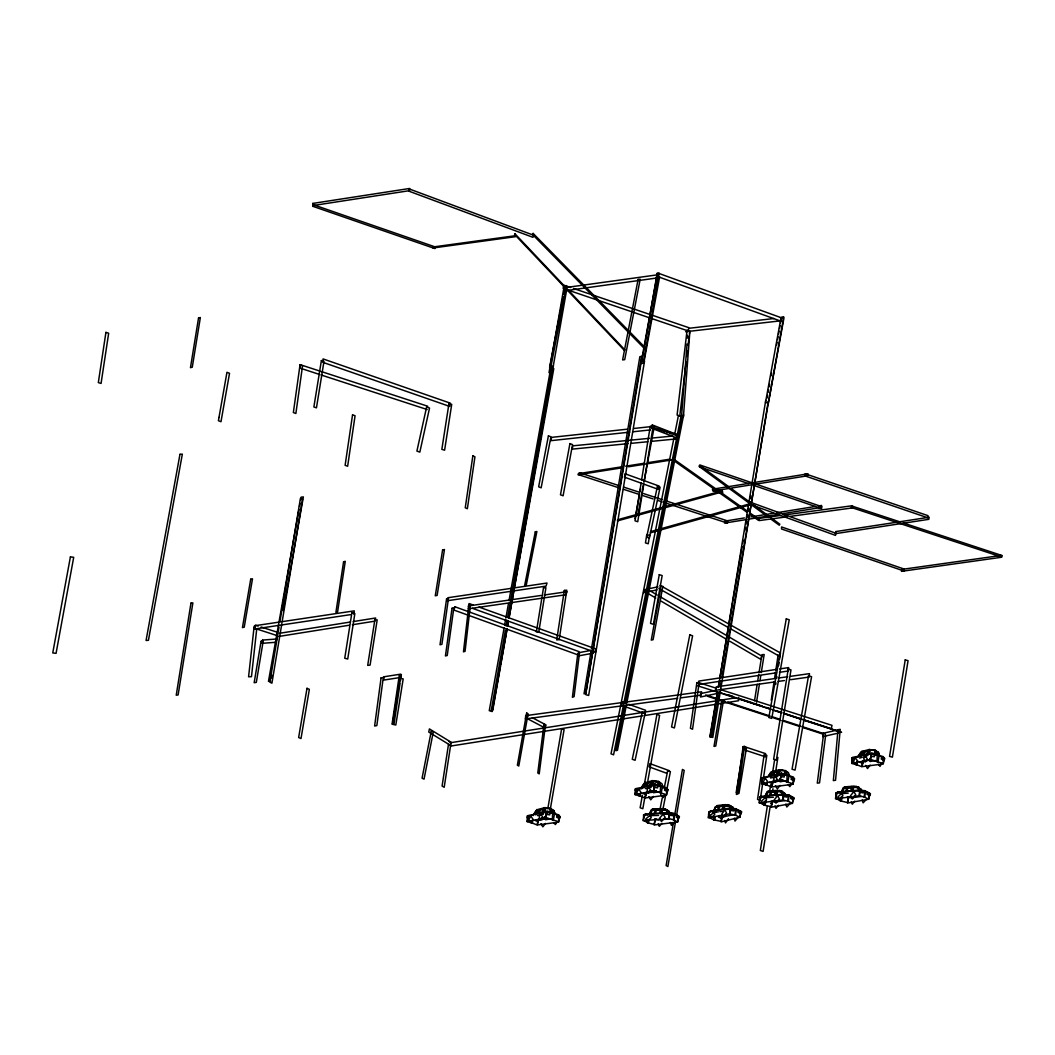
<?xml version="1.0" encoding="UTF-8"?>
<svg xmlns="http://www.w3.org/2000/svg" width="1055" height="1055" viewBox="0 0 1055 1055"><rect width="100%" height="100%" fill="white"/><g stroke="black" fill="none" stroke-linecap="round" stroke-linejoin="round"><path stroke-width="1.5" d="M738.737 697.329L738.632 700.718L644.209 715.593M793.215 781.069L793.109 783.773L786.832 781.94L787.096 775.174L793.373 777.008L793.294 779.038M883.431 758.743L883.246 763.477L876.982 761.644L877.246 754.879L883.51 756.712M558.741 818.957L558.623 821.66L552.358 819.775L552.649 813.023L558.913 814.908L558.82 816.939M666.628 791.962L666.509 794.666L660.245 792.78L660.536 786.028L666.8 787.914L666.707 789.944M687.029 343.996L681.49 417.305L683.429 416.699L689.851 331.666M687.478 338.127L687.702 335.2M312.966 204.617L312.821 206.305L434.845 248.558L434.99 246.87L314.324 205.092M254.15 626.248L248.584 676.796L251.472 676.664L256.668 629.492M686.106 362.116L679.802 415.855L677.086 415.037L687.069 330.202L689.772 331.006L689.442 333.828M686.779 356.458L687.438 350.801M688.111 345.143L689.1 336.664M823.428 735.216L817.282 783.14L819.537 782.876L825.683 734.953M762.501 778.142L761.75 783.799L766.853 785.025L767.143 782.77M852.638 757.859L851.899 763.504L856.99 764.743L857.517 760.787M525.311 718.969L525.746 715.633L695.72 692.568M528.028 816.082L527.263 821.726L532.353 823.006L532.656 820.737M635.914 789.087L635.15 794.731L640.24 796.011L640.556 793.742M713.945 817.071L713.562 819.827L721.304 821.397L721.989 816.57M760.418 798.78L762.62 783.825M763.504 777.838L766.814 755.393L764.163 754.51L757.543 799.387L760.193 800.283M400.135 682.783L394.082 723.625L392.064 724.099L399.331 675.095L401.348 674.62L400.86 677.89M400.386 681.148L400.623 679.512M764.413 802.314L764.005 805.071L771.376 806.719L772.102 801.892M840.73 798.147L840.308 800.903L847.679 802.538L848.405 797.712M771.245 700.283L774.106 681.504M774.581 678.365L775.531 672.101M775.768 670.545L778.142 654.891M775.728 684.458L775.966 682.888M776.678 678.194L776.915 676.624M778.577 665.679L779.052 662.54M779.526 659.415L780.238 654.72M448.481 744.421L442.085 786.041L444.195 787.281L450.577 745.661M353.794 614.155L354.295 610.858L254.796 625.747L254.281 629.057L350.471 614.656M767.236 806.627L760.338 850.488L763.108 851.385L770.005 807.523M769.702 790.973L770.691 784.709M772.656 772.181L774.634 759.653M772.471 791.87L772.959 788.731M775.926 769.939L777.891 757.411M777.627 776.665L778.643 770.137L784.854 770.809L784.247 774.726M867.962 755.077L868.793 749.854L875.004 750.514L874.384 754.431M725.418 815.014L725.154 816.662L719.009 815.581M647.875 820.012L647.427 822.768L654.377 824.469L655.142 819.656M754.523 700.744L757.16 684.313M757.688 681.016L758.743 674.448M759.007 672.8L761.908 654.72L764.176 654.509L761.275 672.589M756.527 702.182L759.429 684.088M759.956 680.805L760.747 675.873M543.167 814.486L544.209 808.011L550.42 808.684L549.787 812.574M641.137 482.953L635.031 520.814L637.734 521.737L643.84 483.863M641.638 479.788L650.289 426.154L652.992 427.077L644.341 480.711M651.054 787.492L652.096 781.017L658.307 781.689L657.687 785.579M678.471 816.57L677.587 821.937L673.433 819.656L674.303 814.289L669.543 813.102L669.252 818.693L674.119 819.92L674.396 814.328L677.086 815.818M591.196 650.513L584.022 693.847L585.802 693.372L592.976 650.025M591.473 648.904L639.844 356.722L641.625 356.247L593.24 648.429M655.063 819.155L654.1 824.997L677.692 822.003L678.655 816.161L677.086 816.372M717.637 691.671L710.226 736.469L712.771 737.471L751.081 505.437M718.429 686.871L719.484 680.462M719.747 678.866L765.719 400.425M751.608 502.233L768.264 401.414M279.034 627.066L269.869 682.203L271.926 683.178L281.87 623.452M280.05 620.933L300.424 498.408L302.495 499.397L282.12 621.923M721.145 491.129L720.947 492.276L617.452 520.893L617.65 519.733L719.998 491.445M717.4 692.251L709.804 737.036L711.716 736.601L719.312 691.816M718.218 687.451L719.299 681.055M719.563 679.46L732.592 602.682M732.856 601.086L738.012 570.702M738.289 569.093L740.188 557.897M740.452 556.302L742.087 546.701M742.628 543.51L743.168 540.305M744.79 530.718L745.331 527.513M745.885 524.309L746.426 521.117M746.966 517.913L747.507 514.721M748.048 511.517L748.588 508.325M749.129 505.121L749.683 501.916M750.224 498.725L750.764 495.52M720.13 687.016L721.211 680.62M721.752 677.415L768.686 400.715M299.686 367.997L300.253 364.687L320.087 371.149M673.196 823.889L666.127 865.548L667.894 866.524L675.503 821.674M674.831 814.275L682.44 769.425L684.207 770.414L676.585 815.264M869.505 794.85L868.766 799.215L847.416 803.066L848.405 797.237L849.829 796.987M322.698 361.113L323.081 358.924L450.287 403.142L449.72 406.426L322.514 362.208M547.796 808.697L561.669 728.688L564.082 729.691L550.209 809.699M722.068 816.108L721.053 821.924L740.003 817.229L740.768 812.851M869.28 795.404L868.621 799.149L864.058 796.881L864.995 791.527L869.557 793.795M549.009 372.692L563.528 289.795L566.522 290.587L508.972 618.401M505.385 630.349L491.208 710.648L492.777 710.173L506.941 629.875M506.136 626.05L507.152 620.314M507.653 617.452L551.936 366.52L553.506 366.045M507.706 625.575L508.457 621.276M870.85 756.725L870.388 759.323L877.971 761.974L879.105 755.486L871.536 752.835L871.193 754.787M298.987 509.433L268.458 681.398L270.673 681.161M299.528 506.36L300.068 503.301M300.622 500.228L301.163 497.156L303.378 496.918L283.215 610.542M271.227 678.088L271.768 675.029M677.442 435.583L676.848 438.88L652.438 441.267M504.132 627.804L489.256 710.661L492.223 711.558L494.017 701.562M504.646 624.942L505.662 619.232M505.925 617.795L508.484 603.513M508.998 600.651L550.816 367.786L553.77 368.683L509.143 617.267M494.268 700.138L496.061 690.128M496.325 688.704L500.426 665.85M500.677 664.413L507.099 628.701M507.613 625.839L508.378 621.553M642.376 795.312L640.134 807.761L642.825 808.697L645.053 796.261M644.618 782.863L656.922 714.406L659.612 715.356L647.862 780.7M767.117 397.986L767.618 395.203M768.106 392.42L768.607 389.638M769.108 386.855L769.609 384.073M771.1 375.725L771.601 372.943M776.572 345.117L777.073 342.334M777.575 339.552L778.076 336.769M778.564 333.987L779.065 331.204M779.566 328.422L780.067 325.639M780.555 322.856L781.557 317.291L783.746 316.988L768.818 400.465M660.667 588.545L651.265 640.134L653.111 639.673L662.843 586.303L660.997 586.765M640.992 363.302L657.054 275.79M644.117 361.351L659.639 276.753M646.253 792.714L645.897 794.666L642.904 793.413M635.018 518.651L639.501 494.571M640.055 491.551L640.622 488.544M637.748 515.394L643.339 485.287M643.906 482.267L653.981 428.079M740.505 813.418L739.819 817.15L734.887 814.908L735.863 809.567L740.808 811.809M653.784 429.543L654.403 426.246L633.844 428.475M563.133 296.89L549.576 367.285L550.895 366.824L566.535 285.589L565.216 286.05L563.647 294.174M773.091 781.096L771.944 786.951L793.109 784.261L794.244 778.405L792.833 778.59M863.227 760.8L862.093 766.655L883.259 763.965L884.393 758.123L882.982 758.294M538.604 819.115L537.443 824.944L558.623 822.148L559.783 816.306L558.372 816.504M624.679 705.993L615.856 750.712L617.478 750.263L683.653 414.905M625.312 702.801L682.031 415.353M646.491 792.12L645.344 797.949L666.523 795.154L667.67 789.311L666.259 789.509M776.018 800.508L775.689 802.143L771.086 801.246M673.908 438.168L611.016 753.811L613.575 754.826L680.95 416.659L678.391 415.63L674.87 433.341M660.087 808.842L662.25 797.936M664.426 787.03L667.683 770.678L670.4 771.64L667.142 788.006M662.804 809.818L665.507 796.182M593.2 653.15L593.86 649.88M525.825 717.835L526.55 714.657L528.489 715.686M565.77 288.582L565.256 290.732L656.381 278.072L657.146 274.867L566.021 287.514M468.249 606.836L469.066 603.539L473.299 605.056M766.642 782.599L766.062 784.775L771.442 786.938L772.88 781.504M856.779 762.317L856.198 764.479L861.579 766.642L863.03 761.209M532.155 820.579L531.562 822.742L536.942 824.931L538.406 819.524M640.042 793.571L639.449 795.747L644.829 797.936L646.293 792.529M709.197 814.566L708.459 817.216L714.552 820.144L715.29 817.506M672.958 458.688L672.655 459.795L628.49 466.785M644.618 815.555L643.326 820.157L648.284 823.098L649.023 820.46M766.22 800.785L764.928 805.4L759.376 802.459L761.235 795.852L764.005 797.329M842.536 796.604L841.231 801.233L835.692 798.279L837.538 791.685L840.321 793.149M660.799 814.012L662.87 808.631L652.583 808.934L649.999 815.66L658.557 815.41M766.128 796.406L768.304 791.026L777.786 790.38L775.61 795.76M842.444 792.239L844.62 786.859L854.102 786.199L851.926 791.58M769.992 776.994L772.26 771.614L779.513 769.688L776.678 776.427L770.625 778.023M860.128 756.712L861.83 752.663M867.381 754.787L869.663 749.393L862.397 751.318M780.199 654.113L779.315 656.184L731.141 629.123M715.303 809.633L714.169 812.324L718.468 811.823M723.334 809.976L725.616 804.596L717.004 805.585M646.847 588.967L645.528 592.053L655.775 598.027M535.518 814.882L537.813 809.528L545.079 807.55L542.217 814.249L537.377 815.568M643.418 787.887L645.7 782.533L652.966 780.555L650.104 787.254L645.264 788.573M779.843 779.698L779.091 781.096L776.269 779.975L777.495 780.871M869.228 760.8L869.993 759.402M545.369 817.678L544.604 819.076L541.795 817.942M653.256 790.683L652.491 792.081L649.682 790.947M716.556 805.888L713.628 811.163L716.055 811.968M791.514 783.786L789.879 786.661L788.125 784.538M881.65 763.49L880.028 766.365L878.261 764.242M557.027 821.7L555.392 824.575L553.638 822.465M664.914 794.705L663.279 797.58L660.654 794.415M764.756 796.525L767.842 791.329M841.072 792.345L844.158 787.149M768.396 776.44L770.651 772.708L771.706 772.656M857.781 757.398L860.788 752.426L861.843 752.36M533.184 815.594L536.204 810.609L538.301 810.517M648.878 814.355L652.122 809.225M713.47 812.864L715.303 809.989M717.136 807.128L718.046 805.69M765.719 796.855L766.655 795.43M768.515 792.595L769.451 791.171M842.035 792.674L842.958 791.263M844.831 788.415L845.754 787.004M650.038 814.737L650.988 813.326M652.874 810.517L653.823 809.119M771.456 771.574L767.447 777.324M537.008 809.462L532.986 815.212M857.596 757.028L861.592 751.279L864.111 751.833M640.873 788.217L644.895 782.467L647.414 783.061M728.53 818.693L725.524 822.9L724.706 820.487M780.027 785.421L777.364 788.876L775.451 785.685M870.164 765.126L867.5 768.581L865.601 765.389M545.527 823.388L542.85 826.843L540.964 823.678M653.427 796.393L650.737 799.848L648.851 796.683M778.485 805.321L775.979 808.394L775.003 805.915M854.787 801.141L852.282 804.227L851.319 801.747M544.96 816.504L543.009 818.865L541.769 818.047M738.553 816.873L734.992 821.067L734.293 818.245M662.078 823.335L659.322 826.316L658.215 823.784M790.657 802.934L786.806 807.022L785.87 804.121M866.973 798.767L863.122 802.855L862.186 799.941M675.556 821.449L671.442 825.419L670.294 822.438M721.871 816.61L723.163 816.029M724.455 815.449L725.735 814.869M708.96 812.403L712.824 810.675L715.62 810.952M531.68 815.238L527.276 817.15M635.176 790.155L642.337 788.151M761.763 779.21L766.154 777.35M851.899 758.927L856.291 757.055M771.904 801.906L773.341 801.391M848.22 797.738L849.644 797.211M759.837 797.633L764.15 796.063M836.153 793.452L840.453 791.896L843.697 792.239M643.761 815.317L648.456 813.919L651.436 814.275M654.878 819.656L656.434 819.181M859.561 758.057L861.975 757.411M863.188 757.094L866.814 756.132M724.587 815.475L725.853 815.159M739.753 811.717L741.019 811.4M644.354 783.496L652.069 781.755L658.65 781.9L657.107 782.243M536.468 810.491L544.182 808.75M549.985 809.066L550.763 808.895M862.08 752.07L868.766 750.606M770.915 772.59L778.63 770.902M657.964 586.817L644.565 589.666L643.576 592.725L656.975 589.877M700.494 693.623L715.778 690.392M718.139 693.28L700.507 696.999L700.507 694.744M732.777 808.631L733.805 808.42L727.818 804.622L723.717 805.479M661.96 785.738L662.672 785.593L662.896 788.191M553.361 812.864L554.772 812.587M730.456 807.431L732.856 806.943L733.067 810.069M726.209 816.227L733.383 814.763M877.958 754.642L879.369 754.351M788.52 774.792L789.232 774.647M638.75 793.795L634.991 794.521L635.849 788.586L654.628 784.986L653.77 790.92L640.003 793.558M529.61 821.041L527.104 821.515L527.962 815.581L546.741 811.981L545.87 817.915L530.85 820.79M732.513 809.053L735.045 808.565L741.269 812.521L740.425 812.68M590.774 650.46L578.417 652.755L577.758 656.025L591.143 653.533M855.486 762.607L851.728 763.306L852.572 757.358L871.325 753.89L870.481 759.837L856.726 762.383M765.337 782.902L761.591 783.588L762.435 777.654L781.188 774.185L780.344 780.133L766.589 782.665M722.517 815.159L708.287 817.783L709.013 811.862L730.363 807.945L729.638 813.853L723.941 814.908M645.278 793.518L649.221 792.793M650.526 792.556L651.832 792.318L649.801 790.63M537.391 820.513L542.639 819.55M773.513 801.154L772.102 801.418L771.1 807.246L792.45 803.396L793.452 797.554L792.028 797.817M868.331 793.637L869.755 793.386M862.014 762.198L865.944 761.499M771.878 782.494L777.113 781.557M653.454 792.753L659.243 791.751M552.279 810.675L553.73 810.425L553.941 813.55M551.343 818.746L545.554 819.748L545.356 816.623M876.876 752.439L878.314 752.202L878.538 755.327M786.727 772.735L788.177 772.497M875.967 760.51L870.177 761.486L869.966 758.36M785.83 780.806L780.041 781.781L779.816 778.656M650.078 782.217L651.238 782.019M655.564 781.307L659.797 783.509M539.883 809.594L542.191 809.211M545.659 808.631L548.534 808.156L550.789 809.713M553.295 812.205L554.152 812.06M725.115 521.078L744.408 517.952M750.844 516.91L773.355 513.271M776.572 512.743L815.172 506.492M818.39 505.978L821.608 505.45L821.014 507.481L782.414 513.719M724.521 523.095L747.032 519.456M750.25 518.928L779.197 514.247M864.467 751.371L865.628 751.186M774.33 771.667L775.478 771.482M279.456 633.303L349.996 622.081M353.214 621.566L375.659 617.993L374.815 621.171L352.37 624.745M278.612 636.481L349.165 625.246M869.083 750.633L873.118 749.986M877.892 753.982L878.749 753.837M780.093 770.73L782.981 770.269M622.49 466.692L578.325 473.695L578.021 474.79L622.186 467.787M625.641 466.191L644.565 463.198M647.73 462.697L669.806 459.189M642.719 712.442L450.656 742.694L450.538 746.083L642.601 715.844M644.315 712.191L735.546 697.83M728.675 805.994L730.983 805.651L716.121 806.798L719.233 806.877M776.665 669.384L698.819 681.082L698.647 684.471L776.493 672.774M779.658 668.936L788.639 667.578L788.467 670.98L779.487 672.325M784.313 794.441L785.474 794.27L779.856 790.419L777.548 790.762M860.629 790.261L861.79 790.09L856.172 786.252L852.704 786.753M771.179 791.698L772.919 791.435M847.495 787.518L849.235 787.267M540.964 595.468L469.37 605.807L468.262 608.827L565.889 594.743L566.997 591.71L544.222 595.007M775.28 678.497L716.226 686.858L716.015 690.247L775.069 681.886M778.392 678.048L787.716 676.73M790.815 676.295L809.462 673.644L809.251 677.033L790.604 679.684M778.181 681.438L784.393 680.554M783.179 792.964L784.538 792.767M859.495 788.784L860.854 788.599M776.823 801.747L784.986 800.613M853.139 797.567L861.289 796.446M780.885 515.433L759.112 518.387L759.125 520.59L787.122 516.792M783.997 515.011L852.427 505.714L852.44 507.917L790.235 516.37M697.184 692.37L701.575 691.777L701.14 695.113L696.735 695.707M526.775 718.771L677.692 698.291M680.62 697.896L695.271 695.904M647.902 791.936L649.313 791.751M650.724 791.567L653.546 791.184M654.97 790.999L656.381 790.815M542.837 818.561L545.659 818.179M851.227 796.802L835.494 798.846L836.219 792.912L859.812 789.852L859.1 795.787L852.796 796.604M866.05 760.444L870.283 759.917M775.913 780.74L780.133 780.199M781.544 780.027L782.955 779.843M782.981 795.285L783.971 795.167L781.966 791.448L785.448 795.154M785.949 794.929L787.914 794.692L793.808 798.714L792.819 798.833M862.252 790.749L864.23 790.512L870.111 794.534L869.135 794.652M689.719 328.197L773.974 318.518M780.449 317.779L783.694 317.397M779.592 320.944L685.605 331.745M719.906 811.651L722.767 811.321M626.987 429.214L551.607 437.363L551 440.66L629.795 432.128M633.224 431.759L650.355 429.913M767.473 792.239L782.81 791.461L780.265 791.725M843.776 788.059L859.126 787.294L856.581 787.544M649.55 438.313L572.839 445.83L572.258 449.127L628.042 443.654M653.032 437.97L672.787 436.031M631.523 443.311L647.796 441.728M668.699 812.68L669.978 812.561L664.795 808.684L655.208 809.607M753.995 704.028L756.264 703.817M667.578 811.176L669.094 811.044M661.867 819.564L669.411 818.917M660.219 819.26L643.115 820.711L643.827 814.777L669.503 812.601L668.778 818.535L663.648 818.97M782.414 795.351L783.931 795.233L781.122 791.158L775.425 791.593L778.247 795.681M664.94 813.946L666.193 813.853M667.644 813.748L669.912 814.631M765.587 797.751L773.486 797.211M841.903 793.584L848.22 793.149M677.996 817.427L679.117 817.348L673.604 813.273L668.013 813.642L670.228 815.264M651.805 810.135L667.512 809.739L666.127 809.818M646.188 783.522L644.091 783.614L641.071 788.599L642.126 788.56M733.093 809.238L736.931 809.172L724.759 809.343L727.66 809.317M666.18 813.563L662.975 813.603L675.226 813.906L669.279 813.616M782.731 795.193L784.116 795.219M853.732 791.065L865.984 791.131L863.201 791.092M777.416 795.233L789.668 795.312L786.898 795.259M870.744 754.299L867.83 754.061L878.657 755.024L876.309 754.787M780.608 774.594L777.68 774.357L788.52 775.319L786.16 775.082M654.047 785.448L651.12 785.184L661.947 786.173L659.599 785.949M546.147 812.442L543.233 812.179L554.06 813.168L551.712 812.943M658.755 785.672L661.116 785.896L667.564 789.799M550.855 812.667L553.229 812.891L559.664 816.794L558.491 816.689M875.452 754.51L877.813 754.76L884.275 758.611L883.101 758.479M785.316 774.805L787.676 775.043L794.138 778.893L792.951 778.775M714.156 690.55L716.108 690.788M783.008 774.937L779.988 774.555L779.5 769.913L785.527 770.664L786.028 775.319M714.09 489.494L712.428 489.217L712.824 490.944L722.754 492.632L722.372 490.905L717.4 490.061M709.224 811.994L708.512 814.262L709.738 814.486M847.402 797.066L852.005 797.962M836.971 793.162L835.837 792.938L836.298 795.43M761.222 797.448L759.534 797.105L759.982 799.598M654.575 819.076L659.151 820.052M763.2 778.405L761.618 778.049L762.224 780.265M644.513 815.027L643.497 814.803L643.88 817.295M852.809 757.991L851.754 757.754L851.833 759.864L852.888 760.101M636.613 789.351L635.031 788.982L635.624 791.21M528.199 816.227L527.144 815.977L527.21 818.087L528.265 818.324M677.587 434.937L654.522 427.697L652.28 427.868L658.426 429.807M659.968 430.295L661.498 430.77M663.041 431.258L664.584 431.732M666.114 432.22L667.657 432.708M669.187 433.183L672.272 434.159M673.802 434.634L675.345 435.122M698.001 682.374L715.857 688.111M720.328 689.535L831.986 725.339L831.34 728.662L783.707 713.378M697.355 685.697L718.204 692.383M719.695 692.858L768.818 708.604M773.289 710.041L780.726 712.428M258.251 626.063L255.376 625.14L254.941 628.424L276.502 635.4L276.938 632.116L261.126 627M321.511 371.611L427.763 406.241M301.11 368.459L319.533 374.459M320.944 374.921L427.196 409.551M618.837 485.551L579.274 472.68L578.931 474.816L618.507 487.687M623.782 487.159L638.631 491.986M643.576 493.595L662.118 499.622M664.597 500.426L727.66 520.933L727.33 523.069L663.028 502.154M623.452 489.296L638.288 494.122M643.234 495.718L653.137 498.936M658.083 500.545L661.788 501.758M705.703 694.942L716.675 698.542M718.046 698.99L724.917 701.245M727.66 702.142L770.216 716.094M771.587 716.543L779.816 719.246M783.944 720.591L800.415 725.985M801.787 726.447L825.115 734.095M707.773 696.366L769.543 716.609M773.658 717.967L780.529 720.209M781.9 720.671L798.371 726.064M802.486 727.409L823.085 734.161M900.68 522.106L851.767 505.991L851.332 507.481L1001.815 557.093L1002.25 555.603L903.186 522.937M728.649 694.942L732.829 696.34M741.203 699.109L745.384 700.494M746.769 700.955L752.347 702.801M753.745 703.263L762.106 706.032M766.286 707.417L770.48 708.802M776.045 710.648L781.623 712.494M783.021 712.956L799.743 718.508M803.936 719.892L841.573 732.368L803.369 720.117M719.734 692.396L722.517 693.32M723.915 693.781L771.311 709.488M772.708 709.949L781.069 712.732M785.25 714.116L800.587 719.194M570.663 287.514L563.713 285.153L563.159 288.45L632.67 312.069M573.445 288.463L649.893 314.456M651.291 314.918L688.823 327.683L688.269 330.98L652.122 318.689M634.055 312.544L650.737 318.214M752.927 483.111L700.151 465.07L699.755 466.943L748.47 483.599M754.285 483.572L821.937 506.717L821.542 508.589L753.877 485.458M904.109 569.041L781.557 526.959L781.531 528.99L904.082 571.058M625.641 703.21L622.569 702.116L621.566 705.386L644.605 713.576L645.607 710.292L628.714 704.292M478.957 607.087L536.889 627.817M538.301 628.318L596.246 649.049L595.429 652.346L472.482 608.353M781.953 317.99L658.913 273.43L658.149 276.727L781.188 321.287M668.989 770.572L649.867 763.596L649.181 766.88L666.391 773.157M776.717 772.867L779.526 773.974M862.397 761.143L862.634 763.358L859.64 762.119M769.504 782.414L772.497 783.654M535.017 820.408L538.01 821.66M721.805 816.082L722.49 816.399M718.429 817.045L720.486 817.981M721.172 818.284L721.857 818.601M710.305 810.609L712.745 811.783M847.508 796.907L848.813 797.54M770.585 803.277L771.891 803.91M532.366 717.73L545.923 724.877L545.198 728.056L527.764 718.864M660.179 585.433L780.634 653.085M658.861 588.532L727.119 626.868M650.684 591.196L657.08 594.941M658.36 595.679L727.462 636.033M728.741 636.772L762.013 656.197L760.708 659.296L729.994 641.361M660.892 601.02L726.157 639.119M448.929 741.454L451.026 742.694M645.172 813.576L647.651 815.04M430.229 732.961L428.778 732.078L429.398 728.913L451.052 742.192L450.432 745.344L431.666 733.845M866.392 759.785L867.632 760.589M777.469 773.671L778.893 774.581M650.909 784.63L652.32 785.553M649.669 791.052L650.895 791.87M650.025 784.155L652.267 785.724M715.91 488.913L672.919 458.569L672.47 459.664L714.512 489.335M721.646 492.962L747.441 511.174M750.303 513.205L758.901 519.271L758.453 520.366L749.854 514.299M718.323 492.039L746.993 512.268M728.965 486.869L699.544 465.268L699.03 466.336L727.568 487.291M731.643 488.834L749.485 501.929M753.059 504.541L770.889 517.636M771.785 518.282L779.816 524.177L779.302 525.245L771.271 519.363M728.464 487.938L749.868 503.644M752.545 505.609L768.594 517.398M861.17 790.116L857.003 786.911L857.715 788.27M782.77 792.687L780.687 791.092L782.111 793.782M733.911 809.317L730.034 805.624L731.115 808.077M861.75 790.973L858.282 787.281L860.273 791.079L857.438 786.977L851.741 787.426L853.851 790.485M787.07 772.867L785.368 770.968L786.265 774.001M660.509 783.799L658.821 781.861L660.153 786.41M669.82 813.418L666.786 809.726L668.329 812.35M669.081 813.642L666.008 809.436L660.601 809.831L663.674 814.038M731.643 809.29L729.124 805.334L723.189 805.835L725.695 809.805M667.789 813.339L665.547 809.356L669.925 813.933M858.414 789.615L859.034 790.802M782.718 794.969L783.338 796.156M730.508 809.066L728.715 805.282L734.029 809.831M667.775 812.376L666.562 809.752L659.784 808.882L662.026 813.867M668.303 813.537L668.817 814.684M782.823 794.046L781.795 791.474L774.7 790.683L776.612 795.536M859.574 790.999L858.097 787.307L851.003 786.516L852.915 791.369M783.272 795.167L783.72 796.288M730.733 808.17L729.889 805.664L722.53 804.965L724.086 809.686M875.518 750.672L876.415 753.705M550.934 808.855L552.253 813.405M789.232 775.451L788.52 772.84L785.078 770.519L786.384 775.438M879.672 756.303L878.67 752.545L875.215 750.224L876.52 755.143M662.962 787.518L661.96 783.773L658.518 781.412L659.823 786.305M554.772 813.365L554.073 810.768L550.631 808.407L551.936 813.3M876.164 755.024L875.676 750.382L869.637 749.617L870.138 754.272M659.454 786.186L658.979 781.557L652.953 780.779L653.427 785.395M551.567 813.181L551.092 808.552L545.053 807.774L545.541 812.39M312.781 203.417L312.755 205.593L409.577 190.652L409.604 188.476L312.781 203.417M780.713 774.225L780.621 776.599L784.221 777.047L784.313 774.687L780.713 774.225M870.85 753.929L870.757 756.303L874.358 756.765L874.45 754.391L870.85 753.929M546.266 812.02L546.16 814.381L549.76 814.869L549.853 812.495L546.266 812.02M654.153 785.025L654.047 787.386L657.647 787.874L657.753 785.5L654.153 785.025M788.771 795.734L788.494 801.312L783.272 800.112L783.548 794.534L788.771 795.734M865.074 791.553L864.797 797.145L859.574 795.945L859.865 790.353L865.074 791.553M745.661 747.059L745.503 750.263L765.389 756.817L765.548 753.626L745.661 747.059M730.245 811.77L730.126 813.998L735.678 815.159L735.955 809.594L730.429 808.433L730.245 811.77M823.111 733.278L822.834 736.627L838.039 733.172L838.316 729.836L823.111 733.278M838.026 729.717L833.345 780.608L835.547 780.265L840.242 729.361L838.026 729.717M650.579 531.641L650.447 532.828L749.96 504.923L750.092 503.736L650.579 531.641M468.855 605.148L463.462 651.858L465.07 651.317L470.451 604.607L468.855 605.148M384.165 676.743L383.756 680.079L400.359 677.481L400.755 674.145L384.165 676.743M759.903 797.092L759.178 803.013L782.784 799.954L783.509 794.033L759.903 797.092M577.758 653.849L572.403 697.302L574.091 696.643L579.446 653.19L577.758 653.849M805.361 473.827L805.084 475.937L927.701 517.754L927.965 515.644L805.361 473.827M543.971 724.389L537.786 772.906L539.211 773.908L545.395 725.392L543.971 724.389M381.079 677.877L374.617 726.011L376.833 725.589L383.295 677.468L381.079 677.877M452.028 608.26L445.434 655.973L447.241 655.485L453.835 607.772L452.028 608.26M730.469 808.156L730.179 810.332L733.911 810.952L734.201 808.776L730.469 808.156M300.016 364.938L293.356 412.531L295.875 413.507L302.534 365.914L300.016 364.938M696.867 682.625L690.405 728.293L692.555 729.242L699.003 683.574L696.867 682.625M743.129 746.663L736.39 794.468L737.814 793.98L744.553 746.188L743.129 746.663M446.582 598.831L440.014 644.79L441.913 644.302L448.481 598.356L446.582 598.831M352.541 414.852L345.117 465.334L347.649 466.231L355.073 415.749L352.541 414.852M472.838 455.866L465.255 507.785L467.365 508.734L474.948 456.815L472.838 455.866M105.922 332.378L98.326 382.583L101.069 383.44L108.665 333.222L105.922 332.378M343.574 561.814L335.912 612.322L337.613 611.821L345.275 561.3L343.574 561.814M564.333 590.431L556.71 639.91L559.163 639.66L566.772 590.18L564.333 590.431M783.68 794.27L783.351 796.446L786.885 797.092L787.228 794.916L783.68 794.27M859.996 790.103L859.667 792.265L863.201 792.912L863.531 790.736L859.996 790.103M448.968 403.458L441.847 449.338L444.603 450.208L451.725 404.342L448.968 403.458M351.869 612.823L344.748 658.215L347.728 659.032L354.849 613.628L351.869 612.823M374.802 620.116L367.694 665.389L370.081 665.098L377.189 619.812L374.802 620.116M646.781 534.582L645.462 542.916L648.232 543.773L649.577 535.439L646.781 534.582M190.968 603.13L176.225 695.232L178.124 694.929L192.88 602.84L190.968 603.13M399.898 678.233L392.526 724.31L395.81 725.009L403.181 678.932L399.898 678.233M442.612 549.919L435.267 595.811L437.126 595.402L444.472 549.51L442.612 549.919M198.538 317.977L190.454 367.681L192.274 367.219L200.358 317.515L198.538 317.977M321.379 360.573L313.876 406.966L316.46 407.837L323.964 361.443L321.379 360.573M543.483 587.886L536.375 631.958L538.815 631.774L545.923 587.701L543.483 587.886M788.243 669.015L773.632 759.178L776.361 760.075L790.973 669.912L788.243 669.015M905.23 659.889L889.563 756.356L892.398 757.147L908.065 660.694L905.23 659.889M743.63 747.257L736.153 792.582L738.948 793.479L746.426 748.153L743.63 747.257M261.06 641.308L254.163 682.73L256.325 682.374L263.223 640.952L261.06 641.308M641.532 360.151L585.63 694.586L588.65 695.469L644.539 361.034L641.532 360.151M669.754 812.864L669.384 815.027L672.708 815.686L673.077 813.524L669.754 812.864M250.708 579.182L242.439 627.593L244.232 627.198L252.501 578.799L250.708 579.182M307.005 688.322L298.644 737.524L301.005 738.553L309.352 689.337L307.005 688.322M721.831 700.283L713.998 746.439L715.765 746.004L723.598 699.847L721.831 700.283M657.173 273.311L641.598 363.54L643.418 363.171L658.993 272.942L657.173 273.311M788.678 795.694L787.755 801.048L792.318 803.317L793.241 797.962L788.678 795.694M218.978 417.477L218.411 420.694L220.983 421.723L229.528 373.325L226.957 372.296L218.978 417.477M781.399 773.13L780.252 779.619L787.834 782.256L788.969 775.781L781.399 773.13M808.539 675.82L792.054 769.227L795.088 770.11L811.572 676.703L808.539 675.82M526.669 712.956L517.372 765.165L518.783 766.049L528.08 713.839L526.669 712.956M786.265 618.889L768.831 717.532L771.785 718.415L789.232 619.773L786.265 618.889M546.253 814.816L545.778 817.401L553.348 820.104L554.508 813.642L546.952 810.939L546.253 814.816M659.283 574.632L650.539 623.386L653.427 624.336L662.171 575.595L659.283 574.632M654.839 783.944L653.678 790.406L661.234 793.109L662.408 786.648L654.839 783.944M179.97 454.309L146.065 640.477L148.439 640.306L182.344 454.138L179.97 454.309M780.99 317.819L765.534 402.272L768.343 403.287L783.799 318.834L780.99 317.819M70.408 556.882L52.75 652.926L56.06 653.348L73.705 557.304L70.408 556.882M569.924 443.601L560.469 494.795L563.106 495.784L572.549 444.59L569.924 443.601M548.415 435.834L538.643 486.803L541.149 487.832L550.921 436.849L548.415 435.834M638.09 279.469L622.608 359.926L624.705 359.65L640.187 279.193L638.09 279.469M431.271 731.141L422.066 778.168L424.044 779.144L433.249 732.117L431.271 731.141M535.281 531.852L524.678 585.393L526.287 585.037L536.889 531.496L535.281 531.852M689.812 634.833L671.56 726.974L674.369 727.95L692.621 635.809L689.812 634.833M262.59 640.069L261.93 643.339L276.014 642.271L276.674 639L262.59 640.069M652.293 424.941L651.608 428.225L676.084 437.72L676.769 434.436L652.293 424.941M645.739 469.673L646.517 470.767L645.739 469.673M835.771 531.575L835.336 533.672L928.769 519.337L929.218 517.24L835.771 531.575M657.45 486.131L646.689 537.087L649.366 538.169L660.114 487.212L657.45 486.131M642.376 711.782L632.262 759.257L635.097 760.286L645.198 712.811L642.376 711.782M426.616 407.032L416.91 451.092L419.837 452.12L429.543 408.048L426.616 407.032M750.342 502.22L749.868 504.303L835.481 535.386L835.956 533.289L750.342 502.22M625.246 473.84L624.428 477.137L658.294 489.349L659.111 486.065L625.246 473.84M791.712 777.073L791.079 779.276L793.98 780.911L794.6 778.722L791.712 777.073M881.848 756.778L881.228 758.98L884.116 760.629L884.736 758.426L881.848 756.778M557.251 814.948L556.618 817.137L559.506 818.812L560.126 816.623L557.251 814.948M665.138 787.953L664.505 790.142L667.393 791.817L668.026 789.628L665.138 787.953M454.942 606.783L453.967 610.067L578.048 654.904L579.024 651.634L454.942 606.783M448.322 597.658L447.333 600.743L546.042 586.118L547.031 583.033L448.322 597.658M902.104 569.37L901.445 571.348L1000.509 557.409L1001.169 555.431L902.104 569.37M714.644 488.874L713.984 490.852L807.444 475.805L808.104 473.814L714.644 488.874M409.485 189.03L408.773 191.113L532.973 237.322L533.685 235.252L409.485 189.03M738.685 810.227L737.946 812.258L740.979 813.853L741.705 811.809L738.685 810.227M791.408 796.393L790.67 798.424L793.439 800.02L794.178 797.989L791.408 796.393M867.711 792.226L866.973 794.257L869.755 795.852L870.481 793.822L867.711 792.226M676.914 815.027L676.189 817.045L678.682 818.64L679.42 816.623L676.914 815.027M656.632 809.844L655.379 813.26L659.362 813.379L660.615 809.976L656.632 809.844M771.429 772.761L770.11 776.177L772.471 775.24L773.79 771.825L771.429 772.761M771.812 791.751L770.493 795.167L774.199 795.167L775.517 791.751L771.812 791.751M848.115 787.584L846.796 790.986L850.515 790.986L851.833 787.584L848.115 787.584M861.566 752.479L860.247 755.881L862.621 754.945L863.94 751.529L861.566 752.479M536.982 810.662L535.65 814.051L538.024 813.088L539.342 809.699L536.982 810.662M644.869 783.667L643.537 787.056L645.911 786.094L647.243 782.705L644.869 783.667M433.394 246.936L432.985 247.978L515.605 236.676L516.014 235.634L433.394 246.936M719.932 806.139L718.561 809.554L721.976 809.422L723.348 806.007L719.932 806.139M651.199 810.187L649.814 813.524L653.942 813.563L655.326 810.227L651.199 810.187M774.99 771.891L773.579 775.214L776.427 774.291L777.838 770.968L774.99 771.891M865.126 751.595L863.715 754.918L866.577 753.995L867.975 750.672L865.126 751.595M540.542 809.752L539.118 813.062L541.98 812.113L543.404 808.803L540.542 809.752M648.429 782.757L647.018 786.067L649.867 785.118L651.291 781.808L648.429 782.757M766.814 792.279L765.363 795.615L769.174 795.51L770.625 792.173L766.814 792.279M843.13 788.111L841.679 791.448L845.49 791.342L846.941 788.006L843.13 788.111M715.409 806.851L713.905 810.187L717.374 809.95L718.89 806.6L715.409 806.851M765.126 778.023L763.385 781.768L765.745 785.118L767.486 781.359L765.126 778.023M855.275 757.727L853.521 761.486L855.882 764.822L857.636 761.077L855.275 757.727M530.665 815.911L528.898 819.682L531.258 823.006L533.012 819.234L530.665 815.911M638.552 788.916L636.798 792.687L639.145 796.011L640.899 792.239L638.552 788.916M775.214 776.177L773.552 779.052L775.425 781.979L777.073 779.104L775.214 776.177M865.351 755.881L863.689 758.756L865.562 761.684L867.223 758.822L865.351 755.881M540.753 814.012L539.079 816.873L540.938 819.775L542.613 816.913L540.753 814.012M648.64 787.004L646.979 789.879L648.838 792.78L650.5 789.918L648.64 787.004M724.851 809.818L721.752 814.17L723.387 817.295L726.473 812.957L724.851 809.818M515.025 233.841L514.589 234.434L624.415 350.445L624.85 349.851L515.025 233.841M533.118 233.406L532.393 234.342L644.829 348.968L645.568 348.031L533.118 233.406M777.588 795.721L774.172 799.967L775.966 803.172L779.381 798.938L777.588 795.721M853.904 791.553L850.488 795.787L852.282 799.004L855.697 794.771L853.904 791.553M663.226 814.117L659.507 818.232L661.459 821.529L665.178 817.401L663.226 814.117M714.037 811.823L710.266 815.792L711.07 818.205L714.828 814.236L714.037 811.823M765.587 797.29L761.525 801.127L762.475 803.607L766.537 799.756L765.587 797.29M841.903 793.109L837.841 796.96L838.778 799.426L842.84 795.589L841.903 793.109M650.131 815.225L645.805 818.944L646.873 821.476L651.212 817.744L650.131 815.225"/></g></svg>
